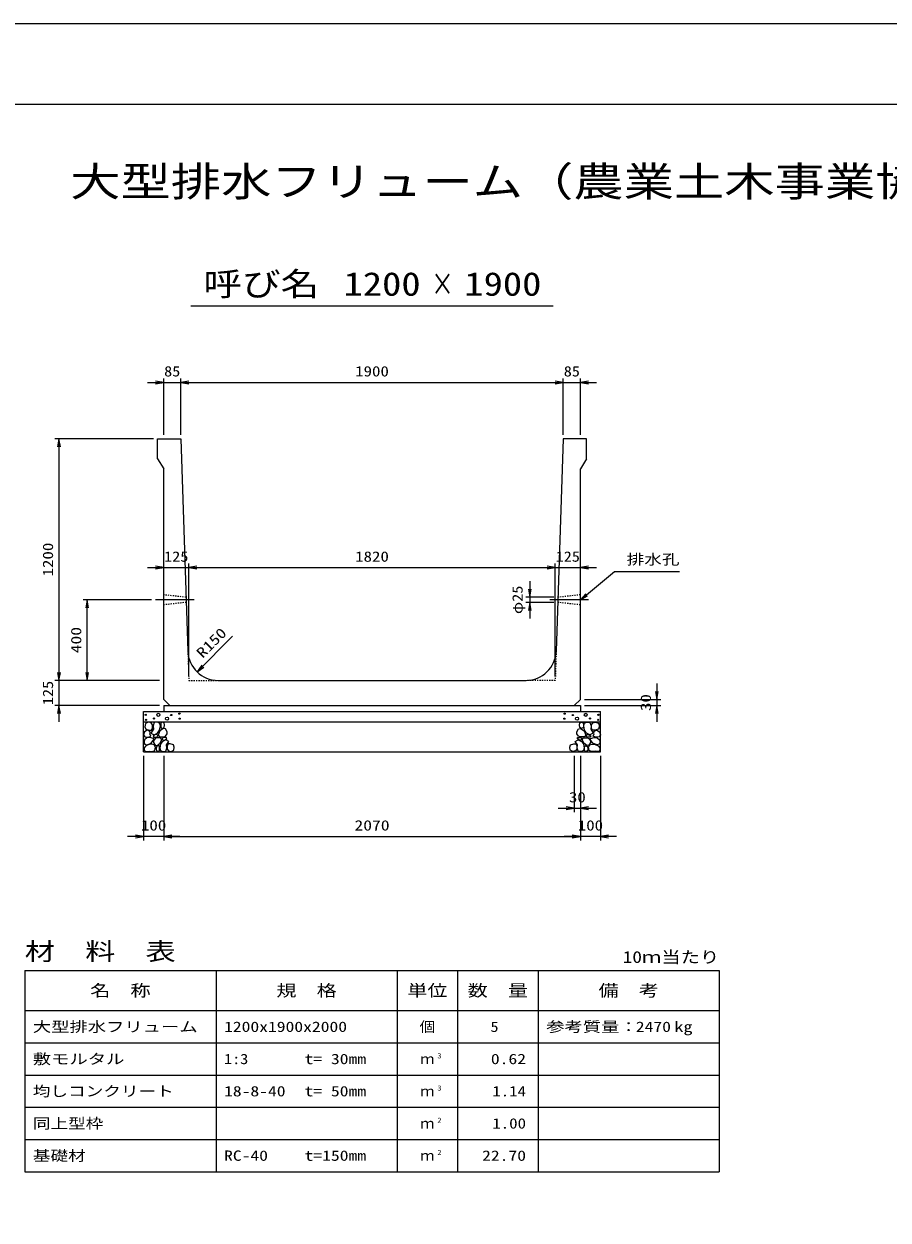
# Model space of a CAD drawing. Units: millimetres at full size. Extents: x 0 to 16820, y 0 to 11880.
# Drawn here: x 5681 to 9974, y 5940 to 11880 of the extents above; entities that cross this region are included whole.
import ezdxf
from ezdxf.enums import TextEntityAlignment as Align

# ---------------------------------------------------------------- set-up
doc = ezdxf.new("R2010")
doc.units = ezdxf.units.MM
doc.linetypes.add('CHAIN', pattern=[18.5, 12, -1.5, 3.5, -1.5])
doc.linetypes.add('DASHED_SPACED', pattern=[12, 6, -6])
for name, color, linetype, lineweight in [('0_2', 7, 'Continuous', 25), ('D-BMK', 2, 'CHAIN', 25), ('D-DCR-HCHn', 4, 'Continuous', 9), ('D-MTR-FRAM', 7, 'Continuous', 25), ('D-MTR-LINE', 7, 'Continuous', 25), ('D-STR-DIM', 7, 'Continuous', 25), ('D-STR-STRn', 1, 'Continuous', 25), ('D-TTL', 2, 'Continuous', 25), ('D-TTL-TXT', 7, 'Continuous', 25)]:
    doc.layers.add(name, color=color, linetype=linetype, lineweight=lineweight)
doc.layers.add('D-MTR', color=7, linetype='Continuous')
doc.layers.add('D-MTR-TXT', color=7, linetype='Continuous')
doc.styles.add('ＭＳ ゴシック', font='')
doc.styles.get('ＭＳ ゴシック').set_extended_font_data('MS Gothic')

# ---------------------------------------------------------------- blocks, each defined once
blk = doc.blocks.new('open_arrow')
at = {"color": 0, "linetype": 'Continuous', "lineweight": -2}
blk.add_lwpolyline([(7.5, 1.25), (0, 0), (7.5, -1.25)], dxfattribs=at)

msp = doc.modelspace()

# ---------------------------------------------------------------- linework, layer by layer
at = {"layer": '0_2'}
msp.add_lwpolyline([(8445, 9020), (8615, 9160), (8655, 9160), (8937.944, 9160)], dxfattribs=at)
at = {"layer": 'D-BMK'}
for p, q in [((6526.667, 9020), (6335, 9020)), ((8485, 9020), (8293.333, 9020))]:
    msp.add_line(p, q, dxfattribs=at)
at = {"layer": 'D-DCR-HCHn'}
for points in [[(6313.399, 8408.696), (6297.796, 8412.163), (6283.928, 8405.228), (6282.194, 8389.626), (6285.661, 8377.491), (6302.997, 8372.29), (6315.132, 8372.29), (6320.333, 8380.958), (6320.333, 8400.028)], [(6327.267, 8410.429), (6322.067, 8394.827), (6323.8, 8377.491), (6311.665, 8358.421), (6327.267, 8349.753), (6344.603, 8358.421), (6355.005, 8372.29), (6358.472, 8394.827), (6355.005, 8406.962), (6344.603, 8412.163)], [(6356.739, 8368.823), (6348.071, 8348.02), (6355.005, 8339.352), (6375.808, 8339.352), (6384.476, 8342.819), (6393.144, 8354.954), (6393.144, 8365.356), (6384.476, 8379.224), (6374.074, 8380.958)], [(6360.206, 8406.962), (6360.206, 8386.159), (6368.874, 8380.958), (6377.542, 8386.159), (6379.275, 8398.294), (6377.542, 8408.696), (6365.407, 8412.163)], [(8463.261, 8368.823), (8471.929, 8348.02), (8464.995, 8339.352), (8444.192, 8339.352), (8435.524, 8342.819), (8426.856, 8354.954), (8426.856, 8365.356), (8435.524, 8379.224), (8445.926, 8380.958)], [(8459.794, 8406.962), (8459.794, 8386.159), (8451.126, 8380.958), (8442.458, 8386.159), (8440.725, 8398.294), (8442.458, 8408.696), (8454.593, 8412.163)], [(8492.733, 8410.429), (8497.933, 8394.827), (8496.2, 8377.491), (8508.335, 8358.421), (8492.733, 8349.753), (8475.397, 8358.421), (8464.995, 8372.29), (8461.528, 8394.827), (8464.995, 8406.962), (8475.397, 8412.163)], [(8506.601, 8408.696), (8522.204, 8412.163), (8536.072, 8405.228), (8537.806, 8389.626), (8534.339, 8377.491), (8517.003, 8372.29), (8504.868, 8372.29), (8499.667, 8380.958), (8499.667, 8400.028)], [(6280.46, 8365.356), (6275.26, 8349.753), (6282.194, 8339.352), (6299.53, 8337.618), (6311.366, 8342.699), (6306.464, 8354.954), (6309.932, 8361.889), (6302.997, 8368.823), (6292.596, 8372.29)], [(6313.366, 8307.757), (6326.208, 8327.019), (6324.603, 8331.834), (6306.946, 8336.65), (6290.894, 8335.045), (6279.658, 8325.414), (6278.052, 8314.177), (6279.658, 8302.941), (6292.499, 8299.731)], [(6330.735, 8349.753), (6322.067, 8342.819), (6325.534, 8337.618), (6337.669, 8337.618), (6342.87, 8339.352), (6346.337, 8346.286), (6341.136, 8351.487)], [(6358.311, 8307.757), (6366.337, 8327.019), (6359.916, 8335.045), (6340.654, 8335.045), (6332.628, 8331.834), (6324.603, 8320.598), (6324.603, 8310.967), (6332.628, 8298.125), (6342.259, 8296.52)], [(6385.599, 8269.232), (6390.415, 8283.679), (6388.81, 8299.731), (6400.046, 8317.388), (6385.599, 8325.414), (6369.548, 8317.388), (6359.916, 8304.546), (6356.706, 8283.679), (6359.916, 8272.443), (6369.548, 8267.627)], [(6382.389, 8325.414), (6390.415, 8331.834), (6387.204, 8336.65), (6375.968, 8336.65), (6371.153, 8335.045), (6367.942, 8328.624), (6372.758, 8323.808)], [(8434.401, 8269.232), (8429.585, 8283.679), (8431.19, 8299.731), (8419.954, 8317.388), (8434.401, 8325.414), (8450.452, 8317.388), (8460.084, 8304.546), (8463.294, 8283.679), (8460.084, 8272.443), (8450.452, 8267.627)], [(8437.611, 8325.414), (8429.585, 8331.834), (8432.796, 8336.65), (8444.032, 8336.65), (8448.847, 8335.045), (8452.058, 8328.624), (8447.242, 8323.808)], [(8461.689, 8307.757), (8453.663, 8327.019), (8460.084, 8335.045), (8479.346, 8335.045), (8487.372, 8331.834), (8495.397, 8320.598), (8495.397, 8310.967), (8487.372, 8298.125), (8477.741, 8296.52)], [(8489.265, 8349.753), (8497.933, 8342.819), (8494.466, 8337.618), (8482.331, 8337.618), (8477.13, 8339.352), (8473.663, 8346.286), (8478.864, 8351.487)], [(8506.634, 8307.757), (8493.792, 8327.019), (8495.397, 8331.834), (8513.054, 8336.65), (8529.106, 8335.045), (8540.342, 8325.414), (8541.948, 8314.177), (8540.342, 8302.941), (8527.501, 8299.731)], [(8539.54, 8365.356), (8544.74, 8349.753), (8537.806, 8339.352), (8520.47, 8337.618), (8508.634, 8342.699), (8513.536, 8354.954), (8510.068, 8361.889), (8517.003, 8368.823), (8527.404, 8372.29)], [(6319.787, 8267.627), (6331.023, 8272.443), (6334.234, 8288.494), (6327.813, 8299.731), (6316.577, 8302.941), (6302.13, 8301.336), (6286.078, 8294.915), (6278.052, 8285.284), (6278.052, 8274.048), (6282.868, 8267.627), (6302.13, 8269.232)], [(6355.101, 8272.443), (6355.101, 8291.705), (6347.075, 8296.52), (6339.049, 8291.705), (6337.444, 8280.469), (6339.049, 8270.837), (6350.285, 8267.627)], [(6398.441, 8270.837), (6412.887, 8267.627), (6425.729, 8274.048), (6427.334, 8288.494), (6424.124, 8299.731), (6408.072, 8304.546), (6396.836, 8304.546), (6392.02, 8296.52), (6392.02, 8278.863)], [(8421.559, 8270.837), (8407.113, 8267.627), (8394.271, 8274.048), (8392.666, 8288.494), (8395.876, 8299.731), (8411.928, 8304.546), (8423.164, 8304.546), (8427.98, 8296.52), (8427.98, 8278.863)], [(8464.899, 8272.443), (8464.899, 8291.705), (8472.925, 8296.52), (8480.951, 8291.705), (8482.556, 8280.469), (8480.951, 8270.837), (8469.715, 8267.627)], [(8500.213, 8267.627), (8488.977, 8272.443), (8485.766, 8288.494), (8492.187, 8299.731), (8503.423, 8302.941), (8517.87, 8301.336), (8533.922, 8294.915), (8541.948, 8285.284), (8541.948, 8274.048), (8537.132, 8267.627), (8517.87, 8269.232)]]:
    msp.add_lwpolyline(points, close=True, dxfattribs=at)
for centre, radius in [((6285.727, 8448.955), 3), ((6348.336, 8448.955), 7.5), ((6391.664, 8429.961), 7.5), ((6412.708, 8448.164), 3), ((6453.131, 8455.006), 3), ((8366.869, 8455.006), 3), ((8407.292, 8448.164), 3), ((8428.336, 8429.961), 7.5), ((8471.664, 8448.955), 7.5), ((8534.273, 8448.955), 3), ((6286.869, 8423.91), 3), ((6327.292, 8430.752), 3), ((6454.273, 8429.961), 3), ((8365.727, 8429.961), 3), ((8492.708, 8430.752), 3), ((8533.131, 8423.91), 3)]:
    msp.add_circle(centre, radius, dxfattribs=at)
at = {"layer": 'D-MTR-FRAM'}
for p, q in [((5685, 7180), (9135, 7180)), ((5685, 7180), (5685, 6180)), ((9135, 7180), (9135, 6180)), ((5685, 6180), (9135, 6180))]:
    msp.add_line(p, q, dxfattribs=at)
at = {"layer": 'D-MTR-LINE'}
for p, q in [((6635, 7180), (6635, 6180)), ((7535, 7180), (7535, 6180)), ((7835, 7180), (7835, 6180)), ((8235, 7180), (8235, 6180)), ((5685, 6980), (9135, 6980)), ((5685, 6820), (9135, 6820)), ((5685, 6660), (9135, 6660)), ((5685, 6500), (9135, 6500)), ((5685, 6340), (9135, 6340))]:
    msp.add_line(p, q, dxfattribs=at)
at = {"layer": 'D-STR-DIM'}
for p, q in [((6295, 10100), (6540, 10100)), ((6375, 9840), (6375, 10120)), ((6460, 9840), (6460, 10120)), ((6460, 9840), (6460, 10120)), ((6460, 10100), (8360, 10100)), ((8280, 10100), (8525, 10100)), ((8360, 9840), (8360, 10120)), ((8360, 9840), (8360, 10120)), ((8445, 9840), (8445, 10120)), ((6325, 9820), (5835, 9820)), ((5855, 9820), (5855, 8620)), ((6295, 9180), (6580, 9180)), ((6500, 8640), (6500, 9200)), ((6500, 8640), (6500, 9200)), ((6500, 9180), (8320, 9180)), ((8240, 9180), (8525, 9180)), ((8320, 8640), (8320, 9200)), ((8320, 8640), (8320, 9200)), ((8193.333, 9112.5), (8193.333, 8927.5)), ((8313.75, 9032.5), (8173.333, 9032.5)), ((6315, 9020), (5975, 9020)), ((5995, 8620), (5995, 9020)), ((8312.917, 9007.5), (8173.333, 9007.5)), ((6540.799, 8662.182), (6717.576, 8838.958)), ((5855, 8700), (5855, 8415)), ((6355, 8620), (5835, 8620)), ((6355, 8620), (5835, 8620)), ((6355, 8620), (5975, 8620)), ((8825, 8605), (8825, 8415)), ((6355, 8495), (5835, 8495)), ((8465, 8525), (8845, 8525)), ((8465, 8495), (8845, 8495)), ((6275, 8245), (6275, 7825)), ((6375, 8245), (6375, 7825)), ((6375, 8245), (6375, 7825)), ((8415, 8245), (8415, 7965)), ((8445, 8245), (8445, 7825)), ((8445, 8245), (8445, 7825)), ((8445, 8245), (8445, 7965)), ((8545, 8245), (8545, 7825)), ((8335, 7985), (8525, 7985)), ((6455, 7845), (6195, 7845)), ((6375, 7845), (8445, 7845)), ((8625, 7845), (8365, 7845))]:
    msp.add_line(p, q, dxfattribs=at)
at = {"layer": 'D-STR-STRn'}
for p, q in [((6345, 9820), (6460, 9820)), ((6345, 9720), (6345, 9820)), ((6460, 9820), (6495.167, 8765.003)), ((8360, 9820), (8324.833, 8765.003)), ((8475, 9820), (8360, 9820)), ((8475, 9720), (8475, 9820)), ((6345, 9720), (6375, 9670)), ((8475, 9720), (8445, 9670)), ((6375, 8525), (6375, 9670)), ((8445, 8525), (8445, 9670)), ((6645.083, 8620), (8174.917, 8620)), ((6375, 8525), (6405, 8495)), ((6375, 8495), (8445, 8495)), ((6375, 8495), (6375, 8465)), ((8445, 8525), (8415, 8495)), ((8445, 8495), (8445, 8465)), ((6275, 8265), (6275, 8465)), ((6275, 8465), (8545, 8465)), ((8545, 8265), (8545, 8465)), ((6275, 8415), (8545, 8415)), ((6275, 8265), (8545, 8265))]:
    msp.add_line(p, q, dxfattribs=at)
at = {"layer": 'D-STR-STRn', "color": 2, "linetype": 'DASHED_SPACED'}
for p, q in [((6486.25, 9032.5), (6375, 9045)), ((8445, 9045), (8333.75, 9032.5)), ((6487.083, 9007.5), (6375, 8995)), ((8445, 8995), (8332.917, 9007.5)), ((6495.167, 8765.003), (6500, 8620)), ((8324.833, 8765.003), (8320, 8620)), ((6500, 8620), (6645.083, 8620)), ((8320, 8620), (8174.917, 8620))]:
    msp.add_line(p, q, dxfattribs=at)
at = {"layer": 'D-STR-STRn'}
for centre, start, end in [((6645.083, 8770), 181.90915, 270), ((8174.917, 8770), 270, 358.09085)]:
    msp.add_arc(centre, 150, start, end, dxfattribs=at)
at = {"layer": 'D-TTL'}
for points in [[(0, 0), (16820, 0), (16820, 11880), (0, 11880)], [(400, 400), (16420, 400), (16420, 11480), (400, 11480)]]:
    msp.add_lwpolyline(points, close=True, dxfattribs=at)
at = {"layer": 'D-TTL-TXT'}
msp.add_line((6510, 10480), (8310, 10480), dxfattribs=at)

# ---------------------------------------------------------------- block references
at = {"layer": '0_2', "xscale": 5.33, "yscale": 5.33, "rotation": 39.5}
msp.add_blockref('open_arrow', (8445, 9020), dxfattribs=at)
at = {"layer": 'D-STR-DIM', "xscale": 5.33, "yscale": 5.33}
for p, rotation in [((6375, 10100), 180), ((8360, 10100), 180), ((8360, 10100), 180), ((5855, 9820), 270), ((6375, 9180), 180), ((8320, 9180), 180), ((8320, 9180), 180), ((8193.333, 9032.5), 90), ((5995, 9020), 270), ((8193.333, 9007.5), 270), ((6540.799, 8662.182), 45), ((5855, 8620), 90), ((5855, 8620), 90), ((5995, 8620), 90), ((8825, 8525), 90), ((5855, 8495), 270), ((8825, 8495), 270), ((8415, 7985), 180), ((6275, 7845), 180), ((8445, 7845), 180), ((8445, 7845), 180)]:
    msp.add_blockref('open_arrow', p, dxfattribs=dict(at, rotation=rotation))
for p in [(6460, 10100), (6460, 10100), (8445, 10100), (6500, 9180), (6500, 9180), (8445, 9180), (8445, 7985), (6375, 7845), (6375, 7845), (8545, 7845)]:
    msp.add_blockref('open_arrow', p, dxfattribs=at)

# ---------------------------------------------------------------- texts
at = {"layer": '0_2', "style": 'ＭＳ ゴシック', "width": 1.25}
msp.add_text('排水孔', height=51.32, dxfattribs=at).set_placement((8675, 9180), align=Align.BOTTOM_LEFT)
at = {"layer": 'D-MTR', "style": 'ＭＳ ゴシック', "width": 1.25}
msp.add_text('材\u3000料\u3000表', height=87.98, dxfattribs=at).set_placement((5685, 7204), align=Align.BOTTOM_LEFT)
at = {"layer": 'D-MTR', "style": 'ＭＳ ゴシック', "width": 1.2}
msp.add_text('10ｍ当たり', height=58.65, dxfattribs=at).set_placement((9135, 7199.333), align=Align.BOTTOM_RIGHT)
at = {"layer": 'D-MTR-TXT', "style": 'ＭＳ ゴシック'}
for s, height, width, p in [('名\u3000称', 58.65, 1.25, (6160, 7080)), ('規\u3000格', 58.65, 1.25, (7085, 7080)), ('単位', 58.65, 1.25, (7685, 7080)), ('数\u3000量', 58.65, 1.25, (8035, 7080)), ('備\u3000考', 58.65, 1.25, (8685, 7080)), ('個', 51.32, 1.1, (7685, 6900))]:
    msp.add_text(s, height=height, dxfattribs=dict(at, width=width)).set_placement(p, align=Align.MIDDLE_CENTER)
for s, width, p in [('大型排水フリューム', 1.3, (5725, 6900)), ('1200x1900x2000', 1.25, (6675, 6900)), ('参考質量：    kg', 1.3, (8275, 6900)), ('敷モルタル', 1.3, (5725, 6740)), ('1:3', 1.15, (6675, 6740)), ('t= 30mm', 1.25, (7075, 6740)), ('均しコンクリート', 1.25, (5725, 6580)), ('18-8-40', 1.25, (6675, 6580)), ('t= 50mm', 1.25, (7075, 6580)), ('同上型枠', 1.25, (5725, 6420)), ('基礎材', 1.25, (5725, 6260)), ('RC-40', 1.25, (6675, 6260)), ('t=150mm', 1.25, (7075, 6260))]:
    msp.add_text(s, height=51.32, dxfattribs=dict(at, width=width)).set_placement(p, align=Align.MIDDLE_LEFT)
for s, width, p in [('5', 1.15, (8038.553, 6900)), ('2470', 1.25, (8895, 6900)), ('0.62', 1.25, (8175, 6740)), ('1.14', 1.2, (8175, 6580)), ('1.00', 1.2, (8175, 6420)), ('22.70', 1.25, (8175, 6260))]:
    msp.add_text(s, height=51.32, dxfattribs=dict(at, width=width)).set_placement(p, align=Align.MIDDLE_RIGHT)
for p in [(7685, 6740), (7685, 6580), (7685, 6420), (7685, 6260)]:
    msp.add_text('ｍ', height=51.32, dxfattribs=at).set_placement(p, align=Align.MIDDLE_CENTER)
at = {"layer": 'D-MTR-TXT', "style": 'ＭＳ ゴシック', "width": 1.15}
for s, p in [('3', (7735, 6735.333)), ('3', (7735, 6575.333)), ('2', (7735, 6415.333)), ('2', (7735, 6255.333))]:
    msp.add_text(s, height=25.66, dxfattribs=at).set_placement(p, align=Align.BOTTOM_LEFT)
at = {"layer": 'D-STR-DIM', "style": 'ＭＳ ゴシック'}
for s, width, p in [('85', 1.15, (6417.5, 10155)), ('1900', 1.2, (7410, 10155)), ('85', 1.15, (8402.5, 10155)), ('125', 1.15, (6437.5, 9235)), ('1820', 1.2, (7410, 9235)), ('125', 1.15, (8382.5, 9235)), ('30', 1.2, (8430, 8040)), ('100', 1.2, (6325, 7900)), ('2070', 1.25, (7410, 7900)), ('100', 1.2, (8495, 7900))]:
    msp.add_text(s, height=51.32, dxfattribs=dict(at, width=width)).set_placement(p, align=Align.MIDDLE_CENTER)
for s, width, p in [('1200', 1.2, (5800, 9220)), ('φ25', 1.15, (8132.648, 9020)), ('400', 1.25, (5940, 8820)), ('125', 1.15, (5800, 8557.5)), ('30', 1.2, (8770, 8510))]:
    msp.add_text(s, height=51.32, rotation=90, dxfattribs=dict(at, width=width)).set_placement(p, align=Align.MIDDLE_CENTER)
at = {"layer": 'D-STR-DIM', "style": 'ＭＳ ゴシック', "width": 1.25}
msp.add_text('R150', height=51.32, rotation=45, dxfattribs=at).set_placement((6579.739, 8716.207), align=Align.BOTTOM_LEFT)
at = {"layer": 'D-TTL-TXT', "style": 'ＭＳ ゴシック'}
for s, height, width, p in [('大型排水フリューム（農業土木事業協会型）', 146.6, 1.25, (8410, 10980)), ('呼び名', 117.3, 1.2, (6860, 10495)), ('1200', 117.3, 1.2, (7460, 10495)), ('×', 117.3, 0.7, (7760, 10495)), ('1900', 117.3, 1.2, (8060, 10495))]:
    msp.add_text(s, height=height, dxfattribs=dict(at, width=width)).set_placement(p, align=Align.BOTTOM_CENTER)

doc.saveas('drawing.dxf')
